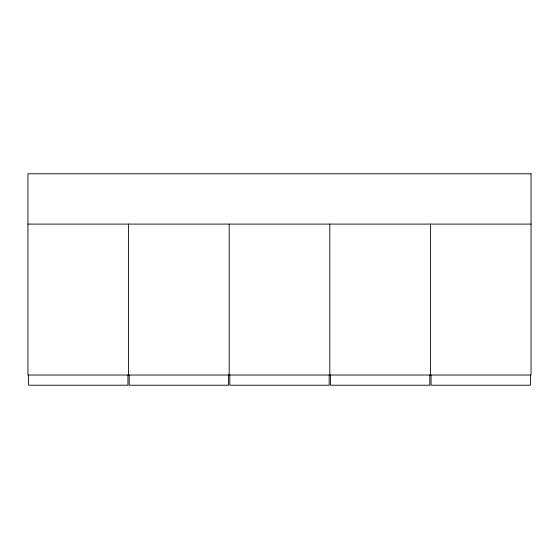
<?xml version="1.0" encoding="UTF-8"?>
<svg xmlns="http://www.w3.org/2000/svg" width="559" height="559" viewBox="0 0 559 559"><rect width="100%" height="100%" fill="white"/><g stroke="black" fill="none" stroke-linecap="round" stroke-linejoin="round"><path stroke-width="0.84" d="M27.95 224.096L531.05 224.096M530.414 375.026L530.414 385.214L431.066 385.214L431.066 375.026M430.43 224.096L430.43 375.026M429.794 375.026L429.794 385.214L330.446 385.214L330.446 375.026M329.81 224.096L329.81 375.026M329.174 375.026L329.174 385.214L229.826 385.214L229.826 375.026M229.19 224.096L229.19 375.026M228.554 375.026L228.554 385.214L129.206 385.214L129.206 375.026M128.57 224.096L128.57 375.026M127.934 375.026L127.934 385.214L28.586 385.214L28.586 375.026M531.05 173.786L27.95 173.786L27.95 375.026L531.05 375.026L531.05 173.786"/></g></svg>
